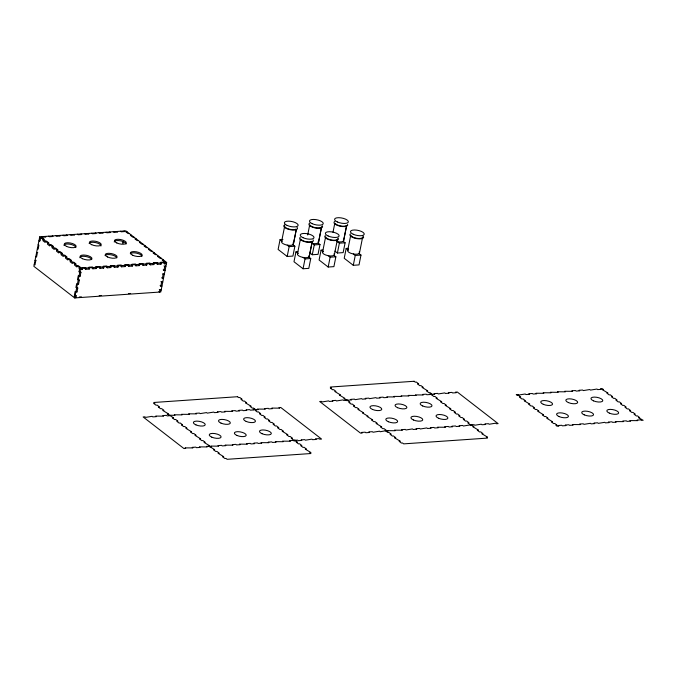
<?xml version="1.0" encoding="UTF-8"?>
<svg xmlns="http://www.w3.org/2000/svg" width="677" height="677" viewBox="0 0 677 677"><rect width="100%" height="100%" fill="white"/><g stroke="black" fill="none" stroke-linecap="round" stroke-linejoin="round"><path stroke-width="1.02" d="M39.748 236.798L33.85 266.315L74.665 297.922L160.771 291.99L166.669 262.473L125.854 230.874L39.748 236.798L80.563 268.405L166.669 262.473M40.222 238.609L39.681 241.291L38.961 240.733L40.104 240.657M79.175 268.777L79.429 267.525L80.563 267.449L80.318 268.693L79.175 268.777L80.309 269.649L82.103 269.531L82.357 268.278L81.638 267.72L85.226 267.474L85.945 268.033L85.691 269.285L89.279 269.031L89.533 267.787L88.814 267.229L92.402 266.983L93.121 267.542L92.867 268.786L96.456 268.541L96.709 267.288L95.99 266.73L95.736 267.982L96.456 268.541M74.174 296.577L75.799 297.838L76.196 295.874L74.335 295.392L75.122 291.457L76.983 291.939L77.77 288.004L75.909 287.522L76.696 283.587L78.557 284.069L79.344 280.134L77.483 279.652L78.27 275.717L80.131 276.191L80.918 272.256L79.057 271.782L79.59 269.091M74.665 297.922L80.563 268.405M165.696 263.167L166.415 263.725L164.621 263.852L164.875 262.6L164.156 262.041L160.567 262.287L161.287 262.845L161.033 264.098L157.445 264.343L157.699 263.091L156.979 262.532L153.391 262.786L154.111 263.336L153.857 264.589L150.269 264.834L150.522 263.59L149.803 263.031L146.215 263.277L146.934 263.835L146.681 265.079L143.092 265.333L143.346 264.081L142.627 263.522L139.039 263.768L139.758 264.326L139.513 265.579L135.925 265.824L136.17 264.572L135.451 264.013L131.863 264.267L132.582 264.825L132.337 266.069L128.748 266.315L128.994 265.071L128.275 264.512L124.686 264.758L125.406 265.316L125.16 266.569L121.572 266.814L121.818 265.562L121.098 265.003L117.51 265.249L118.23 265.807L117.984 267.06L114.396 267.305L114.641 266.053L113.922 265.502L110.334 265.748L111.053 266.306L110.808 267.55L107.22 267.796L107.465 266.552L106.746 265.993L103.158 266.239L103.886 266.797L103.632 268.05L100.044 268.295L100.298 267.043L99.578 266.484L95.99 266.73M123.468 241.35L123.07 243.314L122.351 242.755M159.307 289.544L160.026 290.103L159.628 292.066L158.909 291.516M161.228 285.533L161.947 286.092L160.813 286.168L161.591 282.233L160.872 281.674M162.802 277.663L163.521 278.213L162.378 278.298L163.165 274.363L162.446 273.804M164.376 269.793L165.095 270.343L163.952 270.428L164.739 266.493L164.02 265.934M282.944 239.413L280.075 239.607L278.112 249.449L287.183 256.465L292.921 256.075L294.884 246.233L292.955 244.744M281.581 241.638L284.729 225.898M287.183 256.465L289.147 246.631L287.217 245.133M293.361 244.262L296.365 229.241L293.42 243.991M297.863 251.768L295.951 251.895L293.987 261.737L303.051 268.761L308.797 268.363L310.76 258.521L308.83 257.032M297.457 253.926L300.402 239.176M307.68 234.995L309.643 225.153M303.051 268.761L305.022 258.919L303.093 257.421M312.199 241.74L309.228 256.558L312.241 241.528M318.072 243.009L320.001 244.507L318.038 254.349L312.292 254.738L314.263 244.905L312.334 243.407M318.469 242.535L321.643 226.727M318.537 242.264L321.49 227.489M322.98 250.033L321.067 250.168L319.095 260.01L328.167 267.026L333.905 266.636L335.877 256.795L333.947 255.305M322.565 252.199L325.519 237.441M332.991 232.279L334.76 223.427M328.167 267.026L330.131 257.192L328.201 255.694M334.345 254.823L337.358 239.793M343.188 241.283L345.118 242.781L343.146 252.614L337.408 253.012L339.372 243.17L337.442 241.681M346.556 225.991L343.586 240.809L346.599 225.779M348.088 248.307L346.175 248.442L344.212 258.275L353.284 265.299L359.022 264.902L360.985 255.068L359.055 253.57M347.682 250.473L350.627 235.714M353.284 265.299L355.247 255.466L353.318 253.968M359.462 253.096L362.466 238.067M126.988 231.754L125.846 231.83L128.114 233.582L129.256 233.506M131.524 235.266L130.382 235.342L132.65 237.094L133.792 237.018M136.06 238.778L134.918 238.854L137.186 240.606L138.32 240.53M140.588 242.29L139.454 242.366L141.721 244.118L142.855 244.042M37.743 252.462L36.6 252.546L37.32 253.096L36.533 257.032L35.813 256.481M145.123 245.793L143.989 245.878L146.257 247.63L147.391 247.554M149.659 249.305L148.525 249.39L150.785 251.142L151.927 251.065M36.169 260.332L35.026 260.417L35.746 260.975L34.967 264.91L34.239 264.352M154.195 252.817L153.053 252.902L155.321 254.654L156.463 254.577M289.147 246.631L294.884 246.233M314.263 244.905L320.001 244.507M339.372 243.17L345.118 242.781M158.731 256.329L157.589 256.405L159.857 258.165L160.999 258.089M163.267 259.841L162.125 259.917L164.393 261.677L165.535 261.601M79.057 271.782L80.918 272.256M164.739 266.493L165.882 266.408L165.163 265.849M305.022 258.919L310.76 258.521M330.131 257.192L335.877 256.795M355.247 255.466L360.985 255.068M163.165 274.363L164.308 274.278L163.589 273.728M161.591 282.233L162.734 282.157L162.015 281.598M160.026 290.103L161.16 290.027L160.441 289.468M79.277 296.991L81.367 296.848M99.18 295.621L101.279 295.477M128.52 293.606L130.619 293.463M345.439 399.726L347.233 399.608L347.953 400.166L351.541 399.921L350.821 399.362L354.409 399.117L355.129 399.667L361.586 398.618L362.305 399.176L365.893 398.931L365.174 398.372L368.762 398.127L369.481 398.685L375.938 397.627L376.657 398.186L380.246 397.941L379.526 397.382L383.114 397.137L383.834 397.695L387.422 397.45L386.702 396.891L394.598 396.95L393.879 396.4L401.774 396.46L401.055 395.901L408.95 395.969L408.231 395.41L416.127 395.47L415.399 394.911L423.294 394.979L422.575 394.42L426.163 394.175L426.882 394.733L430.47 394.488L429.751 393.929L431.545 393.802M346.159 400.285L343.713 400.454L342.994 399.895L336.537 400.953L335.817 400.395L332.229 400.64L332.949 401.199L329.36 401.444L328.641 400.886L322.184 401.935L321.465 401.376L319.671 401.503L360.486 433.102L362.28 432.984L361.56 432.425L365.148 432.18L365.868 432.738L369.456 432.485L368.737 431.934L372.325 431.681L373.044 432.239L379.501 431.19L380.22 431.748L385.535 430.775M432.264 394.361L434.719 394.192L433.999 393.633L437.587 393.388L438.307 393.946L444.755 392.897L445.483 393.455L449.063 393.202L448.343 392.643L451.931 392.398L452.651 392.956L456.239 392.711L455.519 392.152L457.313 392.034L498.128 423.633L496.334 423.751L495.615 423.201L489.158 424.251L488.439 423.692L484.85 423.937L485.57 424.496L481.982 424.741L481.262 424.183L474.805 425.232L474.086 424.682L471.641 424.851M168.886 415.17L174.988 415.356L174.268 414.798L182.164 414.866L181.444 414.307L189.34 414.375L188.621 413.816L196.516 413.875L195.797 413.317L199.385 413.072L200.104 413.63L206.561 412.581L207.28 413.139L213.737 412.081L214.457 412.64L218.045 412.395L217.325 411.836L220.914 411.591L221.633 412.149L225.221 411.904L224.502 411.345L232.397 411.404L231.669 410.854L235.257 410.6L235.977 411.159L239.565 410.914L238.846 410.355L242.434 410.11L243.153 410.668L246.741 410.423L246.022 409.864L249.61 409.619L250.329 410.177L253.917 409.923L253.198 409.365L254.992 409.246M169.605 415.729L167.16 415.898L166.44 415.339L162.852 415.585L163.572 416.143L155.676 416.084L156.395 416.643L152.807 416.888L152.088 416.33L145.631 417.379L144.912 416.82L143.118 416.947L183.932 448.546L185.726 448.428L185.007 447.869L192.903 447.929L192.183 447.37L195.771 447.125L196.491 447.683L200.079 447.438L199.36 446.879L207.255 446.938L206.536 446.388L208.981 446.219M255.711 409.805L258.165 409.636L257.438 409.077L265.333 409.136L264.614 408.586L268.202 408.333L268.921 408.891L272.509 408.646L271.79 408.087L279.686 408.155L278.966 407.596L280.76 407.469L321.575 439.077L319.781 439.195L319.062 438.637L315.474 438.882L316.193 439.441L312.605 439.695L311.885 439.136L305.429 440.185L304.709 439.627L301.121 439.872L301.84 440.431L298.252 440.676L297.533 440.118L295.087 440.287M386.254 431.334L388.048 431.207L387.329 430.648L395.224 430.716L394.505 430.157L402.4 430.217L401.681 429.667L405.269 429.413L405.988 429.971L412.445 428.922L413.165 429.48L416.753 429.235L416.033 428.676L419.622 428.431L420.341 428.99L426.798 427.932L427.517 428.49L431.105 428.245L430.386 427.686L433.974 427.441L434.693 427.999L438.281 427.754L437.562 427.195L445.449 427.255L444.73 426.696L448.318 426.451L449.037 427.009L452.625 426.764L451.906 426.205L455.494 425.96L456.213 426.518L459.801 426.273L459.082 425.715L462.67 425.461L463.39 426.019L469.846 424.97L470.566 425.528L472.36 425.401M209.701 446.769L211.495 446.651L210.775 446.092L218.671 446.16L217.952 445.601L221.54 445.348L222.259 445.906L225.847 445.661L225.128 445.102L233.023 445.17L232.304 444.611L235.892 444.366L236.612 444.924L240.2 444.671L239.48 444.12L247.376 444.18L246.656 443.621L250.245 443.376L250.964 443.934L254.552 443.689L253.824 443.13L257.412 442.885L258.14 443.443L261.72 443.19L261 442.64L268.896 442.699L268.177 442.14L271.765 441.895L272.484 442.453L276.072 442.208L275.353 441.649L283.248 441.709L282.529 441.15L290.425 441.218L289.705 440.659L293.293 440.414L294.013 440.972L295.807 440.845M346.175 248.442L348.105 249.931M334.937 251.099L337.408 253.012M321.067 250.168L322.997 251.666M309.821 252.826L312.292 254.738M280.075 239.607L282.004 241.105M295.951 251.895L297.88 253.393M124.06 231.001L124.78 231.551L121.191 231.805L120.472 231.246M163.902 263.294L164.621 263.852M160.314 263.539L161.033 264.098M116.884 231.492L117.603 232.05L114.015 232.296L113.296 231.737M156.725 263.785L157.445 264.343M163.233 269.869L163.952 270.428M153.137 264.03L153.857 264.589M109.708 231.983L110.427 232.541L106.839 232.786L106.12 232.236M149.549 264.275L150.269 264.834M145.961 264.529L146.681 265.079M161.659 277.739L162.378 278.298M102.532 232.482L103.251 233.04L99.663 233.286L98.944 232.727M142.373 264.775L143.092 265.333M138.785 265.02L139.513 265.579M95.355 232.973L96.075 233.531L92.487 233.777L91.767 233.218M135.205 265.266L135.925 265.824M160.085 285.609L160.813 286.168M131.617 265.511L132.337 266.069M88.179 233.463L88.899 234.022L85.31 234.267L84.591 233.717M128.029 265.756L128.748 266.315M124.441 266.01L125.16 266.569M81.003 233.963L81.722 234.521L78.143 234.767L77.415 234.208M120.853 266.256L121.572 266.814M117.265 266.501L117.984 267.06M73.827 234.454L74.555 235.012L70.967 235.257L70.247 234.699M113.677 266.746L114.396 267.305M110.089 266.992L110.808 267.55M66.659 234.953L67.378 235.503L63.79 235.757L63.071 235.198M106.501 267.246L107.22 267.796M102.912 267.491L103.632 268.05M59.483 235.444L60.202 236.002L56.614 236.248L55.895 235.689M99.324 267.737L100.044 268.295M52.307 235.934L53.026 236.493L49.438 236.738L48.719 236.18M92.148 268.227L92.867 268.786M88.56 268.473L89.279 269.031M45.131 236.434L45.85 236.984L42.262 237.238L41.542 236.679M84.972 268.727L85.691 269.285M80.563 267.449L78.304 265.689L77.161 265.765L76.907 267.017L74.639 265.266L74.893 264.013L76.036 263.937L73.768 262.177L72.625 262.261L72.38 263.505L70.112 261.754L70.357 260.501L71.5 260.425L69.232 258.665L68.089 258.749L67.844 259.993L65.576 258.242L65.821 256.989L66.964 256.913L64.696 255.153L63.553 255.237L63.308 256.481L61.04 254.73L61.285 253.477L62.428 253.401L60.16 251.649L59.017 251.726L58.772 252.97L56.504 251.218L56.75 249.965L57.892 249.889L55.624 248.137L54.49 248.214L54.236 249.466L51.968 247.706L52.222 246.453L53.356 246.377L51.088 244.625L49.954 244.702L49.7 245.954L47.432 244.194L47.686 242.941L48.82 242.865L46.552 241.114L45.418 241.19L45.164 242.442L42.896 240.682L43.15 239.438L44.284 239.353L42.025 237.602L40.882 237.678L40.628 238.93L39.494 238.05M81.384 268.972L82.103 269.531M79.412 275.641L80.131 276.191M38.174 244.668L38.894 245.226L38.107 249.161L37.387 248.611M78.625 279.576L79.344 280.134M77.838 283.511L78.557 284.069M77.051 287.446L77.77 288.004M76.264 291.381L76.983 291.939M75.477 295.316L76.196 295.874M297.034 227.303A7.015 2.581 11.3 0 1 290.111 229.706A7.015 2.581 11.3 0 1 284.678 224.832M295.756 229.207A6.042 2.226 11.3 0 1 290.188 229.359A6.042 2.226 11.3 0 1 285.11 227.074M292.963 242.984A6.042 2.226 11.3 0 1 287.361 245.159A6.042 2.226 11.3 0 1 282.106 241.037M322.362 225.847A7.015 2.581 11.3 0 1 314.898 227.912A7.015 2.581 11.3 0 1 309.795 223.097M321.372 227.142A6.042 2.226 11.3 0 1 315.626 227.692A6.042 2.226 11.3 0 1 310.041 225.102M318.198 241.401A6.042 2.226 11.3 0 1 311.589 243.246M347.631 224.4A7.015 2.581 11.3 0 1 339.676 226.11A7.015 2.581 11.3 0 1 334.903 221.371M346.489 225.416A6.042 2.226 11.3 0 1 340.734 225.966A6.042 2.226 11.3 0 1 335.157 223.376M343.417 239.819A6.042 2.226 11.3 0 1 336.706 241.52M363.134 236.138A7.015 2.581 11.3 0 1 356.567 238.609A7.015 2.581 11.3 0 1 350.458 233.844M362.669 237.068A6.042 2.226 11.3 0 1 356.94 238.312A6.042 2.226 11.3 0 1 350.804 235.19M359.182 251.962A6.042 2.226 11.3 0 1 353.166 253.943A6.042 2.226 11.3 0 1 348.308 249.805M338.229 238.143A7.015 2.581 11.3 0 1 331.121 240.276A7.015 2.581 11.3 0 1 325.341 235.571M337.019 239.607A6.042 2.226 11.3 0 1 330.604 239.793A6.042 2.226 11.3 0 1 325.696 236.916M337.552 238.795A6.042 2.226 11.3 0 1 337.518 239.023M334.074 253.689A6.042 2.226 11.3 0 1 327.939 255.644A6.042 2.226 11.3 0 1 323.31 251.472M313.121 239.87A7.015 2.581 11.3 0 1 306.004 242.002A7.015 2.581 11.3 0 1 300.224 237.297M311.902 241.334A6.042 2.226 11.3 0 1 306.072 241.655A6.042 2.226 11.3 0 1 300.8 239.125M309.059 255.559A6.042 2.226 11.3 0 1 302.653 257.336A6.042 2.226 11.3 0 1 298.193 253.198M79.835 257.709A6.042 2.226 11.3 0 1 85.573 256.465A6.042 2.226 11.3 0 1 91.7 259.579M105.096 255.542A6.042 2.226 11.3 0 1 111.299 254.848A6.042 2.226 11.3 0 1 116.816 257.852M130.373 253.613A6.042 2.226 11.3 0 1 137.016 253.249A6.042 2.226 11.3 0 1 141.95 256.363M114.193 241.96A6.042 2.226 11.3 0 1 120.227 240.767A6.042 2.226 11.3 0 1 126.074 244.067M89.119 243.466A6.042 2.226 11.3 0 1 95.719 242.62A6.042 2.226 11.3 0 1 100.924 246.022M63.968 245.412A6.042 2.226 11.3 0 1 70.002 244.228A6.042 2.226 11.3 0 1 75.849 247.528M414.121 381.269L330.3 387.041L331.425 387.921L330.291 387.997L332.559 389.757L333.693 389.673L335.961 391.433L334.827 391.509L340.497 394.945L339.363 395.021L345.033 398.457L343.899 398.533L346.573 400.606L347.716 400.53L349.984 402.282L348.841 402.366L351.109 404.118L352.252 404.042L354.52 405.794L353.377 405.878L355.645 407.63L356.787 407.554L359.055 409.306L357.913 409.39L363.591 412.818L362.449 412.894L368.119 416.33L366.985 416.406L372.655 419.842L371.521 419.918L373.789 421.678L374.923 421.593L377.191 423.353L376.057 423.43L381.726 426.865L380.584 426.942L382.852 428.702L383.994 428.617L386.262 430.377L385.12 430.454L387.803 432.527L388.945 432.451L391.213 434.211L390.07 434.287L392.338 436.039L393.481 435.963L395.749 437.714L394.606 437.799L400.276 441.226L399.142 441.311L401.41 443.063L402.544 442.986L403.678 443.867L487.508 438.095L486.374 437.215L487.516 437.139L481.838 433.703L482.98 433.627L480.712 431.867L479.57 431.951L477.302 430.191L478.444 430.115L472.766 426.679L473.908 426.603L471.226 424.53L470.092 424.606L467.824 422.846L468.958 422.77L466.69 421.018L465.556 421.094L463.288 419.342L464.422 419.258L462.154 417.506L461.02 417.582L458.752 415.83L459.886 415.746L457.627 413.994L456.484 414.07L454.216 412.318L455.359 412.234L453.091 410.482L451.948 410.558L449.68 408.806L450.823 408.73L445.144 405.295L446.287 405.218L444.019 403.458L442.876 403.534L440.609 401.783L441.751 401.706L436.073 398.271L437.215 398.194L434.947 396.434L433.813 396.519L431.545 394.759L432.679 394.683L429.997 392.609L428.863 392.685L426.595 390.925L427.729 390.849L422.059 387.413L423.201 387.337L420.933 385.585L419.791 385.662L417.523 383.901L418.665 383.825L416.397 382.073L415.255 382.15L414.121 381.269M237.568 396.714L153.738 402.485L154.872 403.365L153.738 403.441L156.006 405.193L157.14 405.117L159.408 406.877L158.274 406.953L160.542 408.705L161.676 408.629L163.944 410.38L162.81 410.465L168.48 413.892L167.337 413.977L173.43 417.726L172.288 417.802L174.556 419.562L175.698 419.486L177.966 421.238L176.824 421.314L179.092 423.074L180.234 422.998L182.502 424.75L181.36 424.826L183.628 426.586L184.762 426.502L187.03 428.262L185.896 428.338L191.566 431.774L190.432 431.85L192.7 433.61L193.834 433.525L196.102 435.286L194.968 435.362L200.637 438.798L199.495 438.874L201.763 440.625L202.905 440.549L205.173 442.309L204.031 442.386L209.709 445.821L208.567 445.898L214.66 449.646L213.517 449.731L215.785 451.483L216.928 451.407L219.187 453.158L218.053 453.235L223.723 456.67L222.589 456.747L224.857 458.507L225.991 458.431L227.125 459.302L310.955 453.531L309.821 452.659L310.963 452.574L305.285 449.147L306.427 449.071L304.159 447.311L303.017 447.387L300.749 445.635L301.891 445.559L299.623 443.799L298.481 443.875L296.213 442.123L297.355 442.047L294.673 439.965L293.53 440.05L291.271 438.29L292.405 438.214L290.137 436.453L289.003 436.538L286.735 434.778L287.869 434.702L282.199 431.266L283.333 431.19L281.065 429.438L279.931 429.514L277.663 427.754L278.797 427.678L276.538 425.926L275.395 426.002L273.127 424.251L274.27 424.166L272.002 422.414L270.859 422.49L268.591 420.739L269.734 420.654L267.466 418.902L266.323 418.978L264.055 417.227L265.198 417.142L262.93 415.39L261.787 415.466L259.519 413.715L260.662 413.639L258.394 411.878L257.252 411.954L254.984 410.203L256.126 410.127L253.443 408.045L252.309 408.129L250.041 406.369L251.175 406.293L245.506 402.857L246.64 402.781L244.372 401.021L243.238 401.106L240.97 399.345L242.112 399.269L239.844 397.517L238.702 397.594L237.568 396.714M518.023 394.479L516.229 394.598L517.363 395.478L518.506 395.402L520.774 397.154L519.631 397.23L521.899 398.99L523.042 398.914L525.31 400.666L524.167 400.742L529.846 404.177L528.703 404.254L530.971 406.014L532.105 405.929L534.373 407.689L533.239 407.766L535.507 409.526L536.641 409.441L538.909 411.201L537.775 411.277L543.445 414.713L542.311 414.789L544.57 416.55L545.713 416.465L547.981 418.225L546.838 418.301L552.517 421.737L551.374 421.813L553.642 423.565L554.785 423.489L557.053 425.249L555.91 425.325L557.044 426.205L558.838 426.078L558.119 425.52L561.707 425.274L562.426 425.833L566.014 425.588L565.295 425.029L568.883 424.784L569.602 425.334L573.191 425.088L572.471 424.53L580.367 424.597L579.647 424.039L583.236 423.794L583.955 424.352L590.412 423.294L591.131 423.853L594.719 423.607L594 423.049L597.588 422.803L598.307 423.362L604.756 422.313L605.483 422.871L609.063 422.617L608.344 422.067L611.932 421.813L612.651 422.372L616.239 422.126L615.52 421.568L623.415 421.636L622.696 421.077L626.284 420.832L627.004 421.39L630.592 421.136L629.872 420.578L637.768 420.645L637.049 420.087L640.637 419.842L641.356 420.4L643.15 420.273L638.606 417.717L639.748 417.641L637.48 415.89L636.346 415.966L634.078 414.206L635.212 414.129L632.944 412.378L631.81 412.454L629.542 410.694L630.676 410.617L628.408 408.866L627.274 408.942L625.006 407.19L626.14 407.105L623.881 405.354L622.738 405.43L620.471 403.678L621.613 403.594L619.345 401.842L618.203 401.918L615.935 400.166L617.077 400.082L614.809 398.33L613.667 398.406L611.399 396.654L612.541 396.57L610.273 394.818L609.131 394.894L606.863 393.142L608.005 393.066L602.327 389.63L603.469 389.554L602.335 388.674L600.541 388.801L601.261 389.351L597.673 389.605L596.953 389.047L590.496 390.096L589.777 389.537L583.32 390.587L582.601 390.028L579.013 390.282L579.732 390.832L576.152 391.086L575.425 390.527L571.845 390.773L572.564 391.331L564.669 391.264L565.388 391.822L557.493 391.763L558.212 392.322L550.316 392.254L551.036 392.812L543.14 392.745L543.859 393.303L535.964 393.244L536.683 393.802L533.095 394.048L532.376 393.489L528.788 393.735L529.507 394.293L525.919 394.539L525.2 393.98L518.743 395.038L518.023 394.479M221.04 423.15A6.042 2.226 11.3 0 0 230.332 423.057A6.042 2.226 11.3 0 0 221.853 419.385A6.042 2.226 11.3 0 0 221.04 423.15M246.157 421.424A6.042 2.226 11.3 0 0 255.449 421.331A6.042 2.226 11.3 0 0 246.97 417.658A6.042 2.226 11.3 0 0 246.157 421.424M262.033 433.712A6.042 2.226 11.3 0 0 271.325 433.618A6.042 2.226 11.3 0 0 262.845 429.946A6.042 2.226 11.3 0 0 262.033 433.712M236.916 435.438A6.042 2.226 11.3 0 0 246.208 435.353A6.042 2.226 11.3 0 0 237.729 431.672A6.042 2.226 11.3 0 0 236.916 435.438M211.799 437.164A6.042 2.226 11.3 0 0 221.091 437.08A6.042 2.226 11.3 0 0 212.612 433.398A6.042 2.226 11.3 0 0 211.799 437.164M195.932 424.877A6.042 2.226 11.3 0 0 205.224 424.792A6.042 2.226 11.3 0 0 196.745 421.111A6.042 2.226 11.3 0 0 195.932 424.877M372.485 409.433A6.042 2.226 11.3 0 0 381.777 409.348A6.042 2.226 11.3 0 0 373.298 405.667A6.042 2.226 11.3 0 0 372.485 409.433M388.353 421.729A6.042 2.226 11.3 0 0 397.644 421.636A6.042 2.226 11.3 0 0 389.165 417.963A6.042 2.226 11.3 0 0 388.353 421.729M413.469 419.994A6.042 2.226 11.3 0 0 422.761 419.909A6.042 2.226 11.3 0 0 414.282 416.228A6.042 2.226 11.3 0 0 413.469 419.994M438.586 418.268A6.042 2.226 11.3 0 0 447.878 418.183A6.042 2.226 11.3 0 0 439.398 414.502A6.042 2.226 11.3 0 0 438.586 418.268M422.71 405.98A6.042 2.226 11.3 0 0 432.002 405.887A6.042 2.226 11.3 0 0 423.523 402.214A6.042 2.226 11.3 0 0 422.71 405.98M397.602 407.706A6.042 2.226 11.3 0 0 406.885 407.622A6.042 2.226 11.3 0 0 398.406 403.941A6.042 2.226 11.3 0 0 397.602 407.706M543.276 404.304A6.042 2.226 11.3 0 0 552.567 404.22A6.042 2.226 11.3 0 0 544.088 400.539A6.042 2.226 11.3 0 0 543.276 404.304M568.384 402.578A6.042 2.226 11.3 0 0 577.676 402.485A6.042 2.226 11.3 0 0 569.196 398.812A6.042 2.226 11.3 0 0 568.384 402.578M593.501 400.852A6.042 2.226 11.3 0 0 602.792 400.759A6.042 2.226 11.3 0 0 594.313 397.086A6.042 2.226 11.3 0 0 593.501 400.852M609.376 413.139A6.042 2.226 11.3 0 0 618.668 413.046A6.042 2.226 11.3 0 0 610.189 409.373A6.042 2.226 11.3 0 0 609.376 413.139M584.259 414.866A6.042 2.226 11.3 0 0 593.551 414.781A6.042 2.226 11.3 0 0 585.072 411.1A6.042 2.226 11.3 0 0 584.259 414.866M559.143 416.6A6.042 2.226 11.3 0 0 568.435 416.507A6.042 2.226 11.3 0 0 559.955 412.826A6.042 2.226 11.3 0 0 559.143 416.6M287.124 225.424A7.015 2.581 11.3 0 0 298.108 225.517A7.015 2.581 11.3 0 0 288.537 221.151A7.015 2.581 11.3 0 0 287.124 225.424M312.241 223.698A7.015 2.581 11.3 0 0 323.217 223.791A7.015 2.581 11.3 0 0 313.654 219.424A7.015 2.581 11.3 0 0 312.241 223.698M337.358 221.971A7.015 2.581 11.3 0 0 348.333 222.056A7.015 2.581 11.3 0 0 338.762 217.689A7.015 2.581 11.3 0 0 337.358 221.971M353.225 234.259A7.015 2.581 11.3 0 0 364.209 234.352A7.015 2.581 11.3 0 0 354.638 229.985A7.015 2.581 11.3 0 0 353.225 234.259M328.117 235.985A7.015 2.581 11.3 0 0 339.092 236.078A7.015 2.581 11.3 0 0 329.521 231.712A7.015 2.581 11.3 0 0 328.117 235.985M303 237.712A7.015 2.581 11.3 0 0 313.976 237.805A7.015 2.581 11.3 0 0 304.413 233.438A7.015 2.581 11.3 0 0 303 237.712M82.476 258.716A6.042 2.226 11.3 0 0 91.928 258.792A6.042 2.226 11.3 0 0 83.686 255.026A6.042 2.226 11.3 0 0 82.476 258.716M107.584 256.981A6.042 2.226 11.3 0 0 117.045 257.065A6.042 2.226 11.3 0 0 108.802 253.3A6.042 2.226 11.3 0 0 107.584 256.981M132.7 255.254A6.042 2.226 11.3 0 0 142.153 255.339A6.042 2.226 11.3 0 0 133.911 251.573A6.042 2.226 11.3 0 0 132.7 255.254M116.825 242.967A6.042 2.226 11.3 0 0 126.286 243.043A6.042 2.226 11.3 0 0 118.043 239.286A6.042 2.226 11.3 0 0 116.825 242.967M91.717 244.693A6.042 2.226 11.3 0 0 101.169 244.778A6.042 2.226 11.3 0 0 92.927 241.012A6.042 2.226 11.3 0 0 91.717 244.693M66.6 246.42A6.042 2.226 11.3 0 0 76.061 246.504A6.042 2.226 11.3 0 0 67.818 242.738A6.042 2.226 11.3 0 0 66.6 246.42"/></g></svg>
